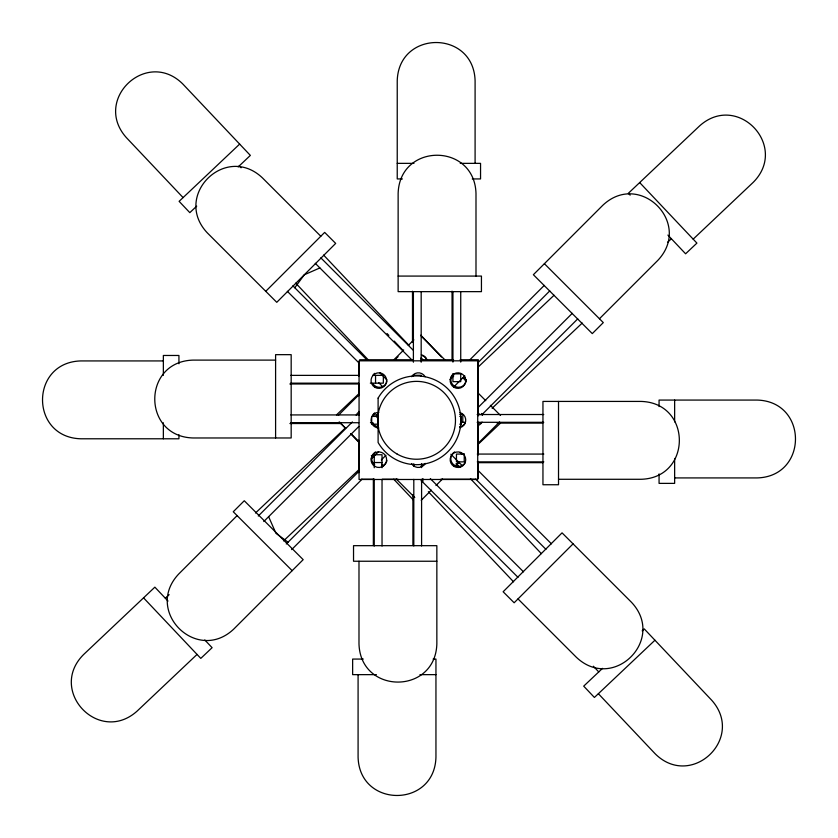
<?xml version="1.0" encoding="UTF-8"?>
<svg xmlns="http://www.w3.org/2000/svg" width="838" height="838" viewBox="0 0 838 838"><rect width="100%" height="100%" fill="white"/><g stroke="black" fill="none" stroke-linecap="round" stroke-linejoin="round"><path stroke-width="1.26" d="M294.787 287.748L304.288 274.791L319.886 267.93M265.751 291.31L324.662 232.398L335.671 243.408L276.76 302.319L207.384 232.943C172.261 195.872 225.37 142.764 262.441 177.886L320.807 236.253M237.112 515.611L178.745 573.978C143.623 611.049 196.731 664.157 233.802 629.034L303.178 559.658L244.267 500.747L233.257 511.756L292.169 570.668M338.238 415.459L359.439 394.248M393.556 360.131L403.696 349.991M408.316 345.382L413.846 339.851M258.282 516.019L352.4 421.912M263.792 521.529L358.821 426.49M450.069 379.593L453.767 375.895M469.458 360.204L544.25 285.412M286.282 543.967L359.219 471.029M371.213 459.025L378.608 451.64M453.735 386.947L464.807 375.864M477.733 362.938L549.749 290.922M291.645 549.613L361.953 479.305M381.321 459.926L385.951 455.296M478.131 407.467L572.239 313.36M481.787 414.82L577.749 318.859M422.949 478.613L421.116 480.446L517.999 577.33M599.442 318.744L657.809 260.388C692.932 223.306 639.823 170.208 602.752 205.331L533.377 274.707L592.288 333.608L603.297 322.599L544.386 263.687M421.221 500.286L431.361 490.136M435.97 485.527L442.422 479.074M455.338 466.169L459.025 462.482M478.383 443.113L499.595 421.912M573.056 543.862L514.144 602.773L503.135 591.764L562.047 532.853L631.412 602.218C666.545 639.3 613.437 692.408 576.366 657.275L517.999 598.919M239.658 144.094L179.123 201.34L189.817 212.653L196.7 206.148M238.191 166.909L250.353 155.407L182.946 84.135C146.859 47.976 92.295 99.586 126.381 137.631L183.082 197.59M336.509 414.894L359.24 393.389M394.3 360.246L398.081 356.663M165.348 598.248L169.14 594.655M255.496 513.003L345.633 427.757M283.579 540.877L359.45 469.133M371.779 457.475L373.675 455.673M478.142 367.044L554.054 295.259M197.045 654.426L137.076 711.137C99.031 745.212 47.431 690.648 83.58 654.562L154.862 587.155L167.998 601.045M492.116 408.263L582.221 323.059M667.572 242.339L671.374 238.757M693.173 239.144L753.132 182.433C789.281 146.357 737.681 91.782 699.636 125.868L628.364 193.274L630.145 195.16M454.982 466.169L457.82 463.477M477.723 444.664L500.464 423.159M602.532 668.347L583.709 686.144L594.404 697.457L654.939 640.222M642.17 630.857L644.244 628.909L711.651 700.18C745.726 738.226 691.161 789.836 655.075 753.687L598.374 693.717M397.233 163.358L413.972 163.358M460.24 163.358L480.551 163.358L480.551 178.934L472.255 178.934M402.429 178.934L397.233 178.934L397.233 80.825C398.616 29.77 473.721 29.77 475.094 80.825L475.094 163.358M398.134 276.079L481.441 276.079L481.441 291.645L398.134 291.645L398.134 193.547C399.506 142.481 474.612 142.481 475.994 193.547L475.994 276.079M359.67 359.753L413.134 359.753M420.959 359.753L453.557 359.753M460.072 359.753L478.33 359.753L478.33 415.826M275.597 360.11L193.065 360.11C142.01 361.492 142.01 436.598 193.065 437.97L291.174 437.97L291.174 354.663L275.597 354.663L275.597 437.97M163.358 360.927L80.825 360.927C29.77 362.299 29.77 437.405 80.825 438.787L178.934 438.787L178.934 434.765M290.744 375.372L358.591 375.372M372.941 375.372L383.343 375.372L383.343 383.165L370.333 383.165M290.744 383.165L358.591 383.165M289.843 383.972L358.999 383.972M459.821 414.517L462.796 414.517L462.796 422.31M477.168 414.517L543.757 414.517M290.807 414.925L358.706 414.925M373.067 414.925L378.001 414.925M371.705 416.413L378.472 416.413M459.758 416.413L461.371 416.413L461.371 424.196L459.758 424.196M461.78 422.31L465.415 422.31M477.168 422.31L543.757 422.31M290.807 422.719L358.706 422.719M370.459 422.719L373.067 422.719M477.576 423.117L481.494 423.117M497.164 423.117L542.856 423.117M289.917 423.525L340.836 423.525M371.705 424.196L378.472 424.196M477.283 454.07L543.831 454.07M477.283 461.864L543.831 461.864M374.251 462.534L382.034 462.534M457.831 462.67L459.444 462.67M477.691 462.67L542.93 462.67M674.642 477.922L757.175 477.922C808.23 476.55 808.23 401.444 757.175 400.072L659.066 400.072L659.066 406.556M361.388 479.221L374.429 479.221M382.243 479.221L397.893 479.221M440.924 479.221L476.131 479.221M558.517 479.284L641.049 479.284C692.104 477.911 692.104 402.806 641.049 401.423L542.951 401.423L542.951 484.741L558.517 484.741L558.517 401.423M436.849 561.24L353.531 561.24L353.531 545.674L436.849 545.674L436.849 643.773C435.467 694.838 360.361 694.838 358.989 643.773L358.989 561.24M363.294 659.066L352.641 659.066L352.641 674.642L376.409 674.642M433.11 659.066L435.949 659.066L435.949 757.175C434.576 808.23 359.471 808.23 358.088 757.175L358.088 674.642M419.943 674.642L435.949 674.642M288.052 542.186L275.943 533.314L268.631 516.679M421.221 336.164L445.188 360.131M462.712 377.655L466.399 381.342M478.383 393.326L485.757 400.7M490.377 405.309L500.516 415.459M478.11 412.987L479.954 414.831M320.839 257.863L413.124 350.148M420.99 358.015L423.232 360.267M315.277 263.321L412.212 360.256M460.041 452.426L461.885 454.269M478.508 470.893L551.446 543.831M292.891 285.863L366.772 359.732M379.677 372.648L387.072 380.033M450.844 454.238L461.916 465.32M475.764 479.168L545.936 549.33M287.361 291.331L359.408 363.378M378.786 382.767L382.484 386.465M430.313 478.634L523.499 571.82M339.16 421.912L345.612 428.365M351.143 433.895L359.439 442.192M372.355 455.097L374.198 456.951M381.573 464.325L383.416 466.169M396.322 479.074L414.768 497.521M639.677 182.569L696.912 243.104L685.599 253.799L667.907 235.09M420.823 335.158L441.427 356.946M239.27 165.893L241.061 167.789M323.615 255.087L408.86 345.235M421.221 358.308L422.572 359.732M387.051 333.503L388.842 335.399M394.227 341.097L403.204 350.588M295.73 283.171L368.374 359.994M456.102 463.498L459.695 467.3M470.464 478.687L541.348 553.646M428.344 491.717L513.558 581.813M593.377 666.231L598.761 671.919M339.987 422.373L345.361 428.05M350.734 433.738L358.8 442.265M371.339 455.526L373.13 457.422M393.745 479.21L413.448 500.056M204.786 639.949L212.108 647.69L200.795 658.385L143.549 597.861M674.642 400.072L674.642 421.881M674.642 458.459L674.642 483.379L659.066 483.379L659.066 473.91M478.33 422.342L478.33 454.94M478.33 461.466L478.33 478.414M460.732 291.645L460.732 362.11M452.939 291.645L452.939 362.11M452.049 291.153L452.049 360.309M421.587 463.707L421.587 467.625M421.587 479.378L421.587 545.967M421.179 291.718L421.179 362.226M421.179 376.304L421.179 375.288L413.396 375.288L413.396 376.304M413.804 463.707L413.804 466.326M413.804 479.378L413.804 545.967M413.396 291.718L413.396 362.226M412.904 494.546L412.904 545.475M412.495 291.226L412.495 342.145M382.034 467.751L382.034 454.741L374.251 454.741L374.251 467.751M382.034 479.493L382.034 546.041M376.985 414.925L376.985 417.523M375.55 375.372L375.55 383.165M374.251 479.493L374.251 546.041M373.35 455.558L373.35 457.16M373.35 479.001L373.35 545.548M371.705 417.712L371.705 422.897M358.779 361.869L358.779 376.21M358.779 384.034L358.779 395.766M358.779 411.416L358.779 415.334M358.779 440.107L358.779 472.705M178.934 363.765L178.934 355.469L163.358 355.469L163.358 375.361M163.358 422.771L163.358 438.787M378.839 427.935A7.783 7.783 0 0 1 371.045 420.152A7.783 7.783 0 0 1 378.839 412.359M411.647 376.702A7.783 7.783 0 0 1 425.128 376.702M425.128 463.592A7.783 7.783 0 0 1 411.647 463.592M459.957 412.631A7.783 7.783 0 0 1 459.957 427.673M461.549 466.19A7.783 7.783 0 0 1 457.663 467.237M464.399 376.451A7.783 7.783 0 0 1 465.446 380.337M378.451 426.804A7.783 7.783 0 0 1 373.256 423.808M373.256 414.36A7.783 7.783 0 0 1 374.722 412.893M386.967 460.659A7.783 7.783 0 0 1 381.458 466.158M374.722 464.828A7.783 7.783 0 0 1 375.55 451.892M386.967 381.552A7.783 7.783 0 0 1 372.701 383.427M373.256 374.806A7.783 7.783 0 0 1 374.722 373.339M425.191 463.362A7.783 7.783 0 0 1 421.011 466.158M465.3 422.981A7.783 7.783 0 0 1 459.549 426.804M465.3 462.534A7.783 7.783 0 0 1 453.044 464.147A7.783 7.783 0 0 1 454.657 451.892M466.337 379.53A7.783 7.783 0 0 1 455.579 386.727A7.783 7.783 0 0 1 453.044 374.031M356.234 415.26A7.783 7.783 0 0 1 357.931 412.715M421.388 354.767A7.783 7.783 0 0 1 426.898 360.267M423.263 480.897A7.783 7.783 0 0 1 421.388 481.682M482.06 422.111A7.783 7.783 0 0 1 478.278 425.421M481.483 413.469A7.783 7.783 0 0 1 482.51 415.26M422.268 355.647A7.783 7.783 0 0 1 426.888 359.408M378.106 398.113L378.106 442.495A44.383 44.383 0 0 0 445.062 454.301A44.383 44.383 0 0 0 445.062 386.308A44.383 44.383 0 0 0 378.106 398.113M477.723 360.822L359.062 360.822L359.062 479.483L477.723 479.483L477.723 360.822M460.732 373.853L452.939 373.853L452.939 381.636L460.732 381.636L460.732 373.853M464.231 454.07L456.448 454.07L456.448 461.864L464.231 461.864L464.231 454.07M397.076 454.018A38.925 38.925 0 0 0 455.474 420.299A38.925 38.925 0 0 0 397.076 386.59A38.925 38.925 0 0 0 397.076 454.018M374.942 466.441A7.783 7.783 0 0 0 386.622 459.706A7.783 7.783 0 0 0 374.942 452.96A7.783 7.783 0 0 0 374.942 466.441M374.942 387.334A7.783 7.783 0 0 0 386.622 380.599A7.783 7.783 0 0 0 374.942 373.853A7.783 7.783 0 0 0 374.942 387.334M454.049 466.441A7.783 7.783 0 0 0 465.729 459.706A7.783 7.783 0 0 0 454.049 452.96A7.783 7.783 0 0 0 454.049 466.441M454.049 387.334A7.783 7.783 0 0 0 465.729 380.599A7.783 7.783 0 0 0 454.049 373.853A7.783 7.783 0 0 0 454.049 387.334"/></g></svg>
